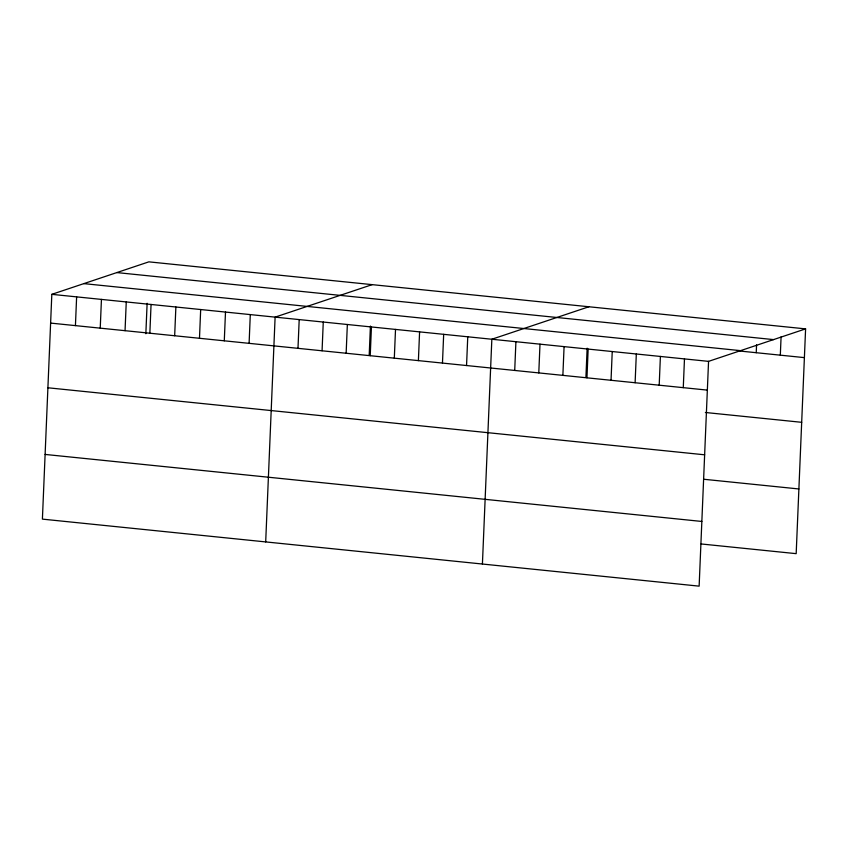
<?xml version="1.0" encoding="UTF-8"?>
<svg xmlns="http://www.w3.org/2000/svg" width="848" height="848" viewBox="0 0 848 848"><rect width="100%" height="100%" fill="white"/><g stroke="black" fill="none" stroke-linecap="round" stroke-linejoin="round"><path stroke-width="1.27" d="M805.6 328.876L148.866 261.852L51.823 294.341L42.4 519.124L699.134 586.148L708.557 361.365L805.6 328.876L796.177 553.659L701.126 543.96M75.43 325.621L76.627 296.874M100.234 328.155L101.442 299.408M125.048 330.678L126.257 301.941M145.845 333.73L147.128 303.287M149.852 333.211L151.061 304.464M174.667 335.744L175.875 306.997M199.481 338.278L200.679 309.531M224.285 340.811L225.494 312.064M249.1 343.345L250.298 314.597M265.689 541.914L275.112 317.131L372.155 284.642M297.987 348.337L299.196 319.59M322.07 350.786L323.268 322.039M346.143 353.245L347.351 324.498M369.198 355.248L370.417 326.077M370.226 355.704L371.435 326.957M394.309 358.163L395.518 329.416M418.393 360.623L419.59 331.875M442.465 363.082L443.674 334.335M466.548 365.53L467.757 336.794M482.417 564.026L491.84 339.242L588.872 306.764M514.715 370.449L515.913 341.702M538.787 372.908L539.996 344.161M562.871 375.367L564.079 346.62M585.915 377.371L587.145 348.189M586.954 377.826L588.152 349.079M611.037 380.286L612.235 351.538M635.11 382.734L636.318 353.987M659.193 385.193L660.401 356.446M683.276 387.653L684.474 358.905M756.236 352.704L756.564 344.871M780.319 355.164L781.082 336.879M116.844 272.579L773.577 339.603M83.846 283.624L740.58 350.648M737.219 350.765L804.392 357.623M51.823 294.341L708.557 361.365M50.615 323.088L707.349 390.112M705.366 412.488L801.689 422.315M47.901 387.78L704.646 454.804M703.84 479.268L798.89 488.967M45.114 454.433L701.847 521.456"/></g></svg>
